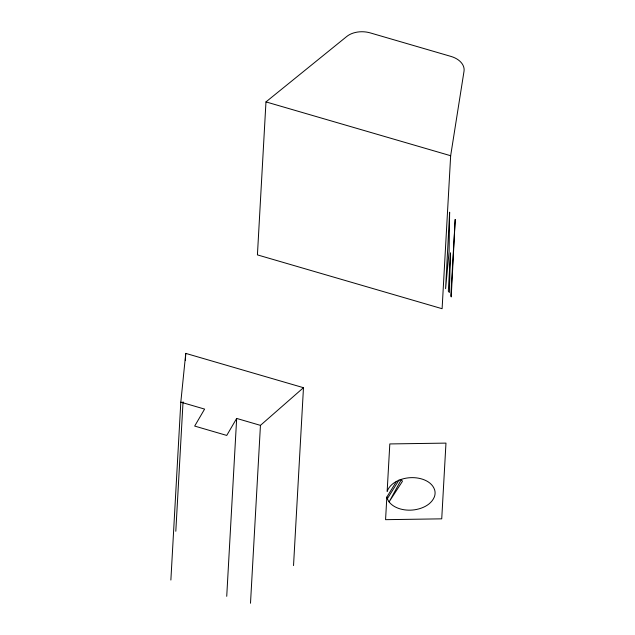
<?xml version="1.0" encoding="UTF-8"?>
<svg xmlns="http://www.w3.org/2000/svg" width="635" height="635" viewBox="0 0 635 635"><rect width="100%" height="100%" fill="white"/><g stroke="black" fill="none" stroke-linecap="round" stroke-linejoin="round"><path stroke-width="0.95" d="M170.871 580.041L180.816 402.153L185.753 353.385L303.474 387.699L293.529 565.587M175.808 531.273L183.047 401.812M185.364 360.307L185.753 353.385M226.727 596.321L236.665 418.433L260.445 425.363L303.474 387.699M265.97 101.902L257.421 254.889L442.103 308.713L450.659 155.726L464.018 71.247A20.645 13.899 3.2 0 0 450.945 56.412L370.316 32.917A20.645 13.899 3.2 0 0 346.781 36.465L265.97 101.902L450.659 155.726M250.5 603.25L260.445 425.363M386.834 497.102L385.572 519.668L441.73 518.843L445.968 443.111L389.811 443.936L387.152 491.411C389.993 483.545 398.47 479.52 406.209 478.147A26.741 19.669 -5.7 0 1 416.401 477.877C423.839 478.758 432.371 482.378 434.721 490.133A20.018 14.724 -5.7 0 1 434.34 496.975C431.094 504.754 422.489 508.587 414.623 509.794A26.741 19.669 -5.7 0 1 404.439 509.818C397.129 508.786 388.739 504.912 386.834 497.102L396.502 481.362M236.665 418.433L226.743 435.427L194.675 426.077L204.605 409.091L180.816 402.153M387.326 498.769L399.066 479.957M449.636 212.288L449.088 251.666L445.587 288.679L449.636 212.288M450.453 253.04L449.389 292.529L448.326 291.155L450.453 253.04M455.2 219.496L451.215 296.934L450.842 295.434L455.2 219.496M401.383 479.441L389.08 501.928L402.407 481.362L401.383 479.441"/></g></svg>
